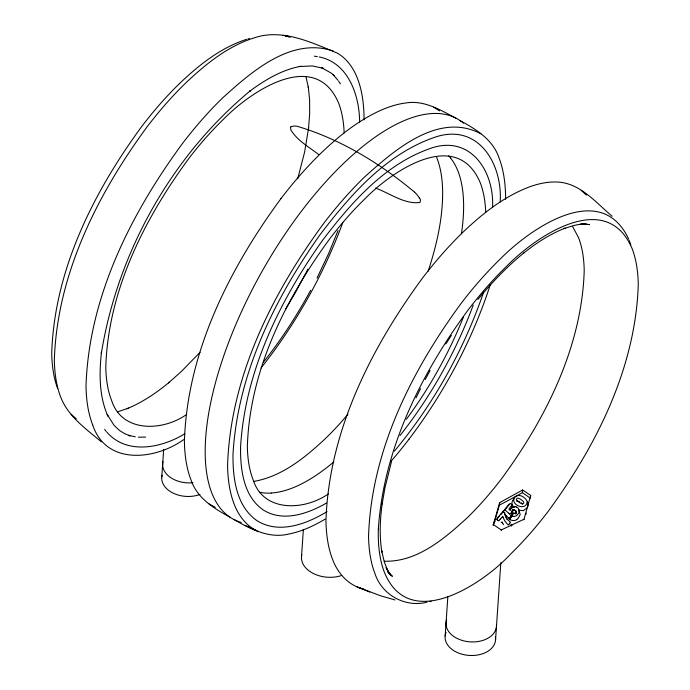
<?xml version="1.0" encoding="UTF-8"?>
<svg xmlns="http://www.w3.org/2000/svg" width="690" height="690" viewBox="0 0 690 690"><rect width="100%" height="100%" fill="white"/><g stroke="black" fill="none" stroke-linecap="round" stroke-linejoin="round"><path stroke-width="1.03" d="M364.018 119.879L364.035 116.989A229.537 95.651 -60.7 0 0 357.377 78.237C353.478 68.086 346.854 58.624 337.307 53.087C313.76 43.479 287.756 30.791 261.579 35.837C231.944 42.763 207.319 62.531 185.67 83.041A220.507 91.891 -60.7 0 0 147.056 126.865C97.299 194.589 57.072 274.534 54.346 359.947A220.602 91.925 -60.7 0 0 60.746 397.181C68.155 416.484 86.19 429.051 101.378 441.841M505.58 199.324L505.598 196.443A229.537 95.651 -60.7 0 0 498.939 157.691C492.979 139.621 475.79 129.03 459.911 120.56M527.143 501.949C526.211 511.342 510.436 504.951 514.309 497.878C519.225 490.961 530.239 500.319 527.643 506.831M161.779 476.937L163.668 449.345M301.461 557.468L303.376 529.394M445.154 635.973L447.845 596.634M495.524 640.389L500.819 562.678M290.714 127.072L290.688 127.4A19.458 11.67 49.4 0 0 290.654 127.9L290.663 128.59A5.391 3.234 49.4 0 0 291.016 130.212C297.597 140.795 309.137 147.143 318.789 154.577M308.508 128.625L309.672 113.643L309.594 99.619L308.283 86.854L308.551 88.251L306.032 76.918M493.074 525.478L499.672 502.622L522.632 489.978L530.705 495.446L530.524 497.162M493.704 524.46A204.775 14.49 -75.9 0 0 499.413 505.08L499.672 502.622M501.199 530.463L501.25 529.946L524.003 519.251L530.705 495.446M512.385 512.808L512.687 509.945A1.932 1.716 6.1 0 0 512.48 510.264A2.165 1.923 6.1 0 0 511.885 511.911L511.902 511.678A1.311 0.578 -62.5 0 1 511.902 511.376M515.473 513.826L515.784 510.919A1.906 1.794 -13.1 0 1 516.258 512.584M499.413 505.08A204.775 75.357 -33.4 0 0 522.347 492.634L522.632 489.978M523.934 519.889L524.003 519.251M308.637 127.702L304.592 152.119L297.718 178.796M511.721 514.973L511.92 513.213L511.678 514.326A7.538 7.098 -10.7 0 1 511.514 514.999L510.945 516.06M510.238 510.1L510.255 510.014A3.769 3.347 6.1 0 1 510.488 509.393A5.072 4.511 6.1 0 1 515.275 506.589M516.801 519.725A6.538 5.813 6.1 0 1 510.609 519.941L510.462 519.889A7.866 6.995 6.1 0 0 509.979 519.725L510.134 518.337M391.454 461.722L384.994 487.64L382.139 504.036L382.26 503.139C380.026 519.354 379.241 535.923 381.924 552.129L381.656 550.732L384.27 561.824L388.056 571.467L386.021 567.559L390.902 575.538L388.375 572.415M508.547 517.966L508.573 517.983A3.347 2.976 6.1 0 1 508.927 518.345L509.039 518.492A2.165 1.923 6.1 0 0 509.237 518.707L509.255 518.647A7.616 1.811 -55.4 0 1 509.358 518.319L509.686 517.75A2.657 0.647 -55.3 0 1 509.91 517.388L510.117 517.06M510.203 510.212L509.574 509.893A2.613 2.32 6.1 0 0 509.108 509.479L509.091 508.651A3.14 2.795 6.1 0 0 509.513 508.185L509.565 508.125A7.107 6.322 6.1 0 1 509.832 507.797L511.066 506.357M490.288 284.72C472.279 340.282 444.325 392.532 409.101 439.064M511.23 515.05L510.954 515.887M428.136 271.291C436.563 245.511 442.868 218.644 442.644 191.38A197.159 82.162 -60.7 0 0 436.934 158.114L436.477 156.984M483.63 292.129C463.878 349.934 433.484 404.159 394.413 451.122M510.833 516.215L510.859 516.146A1.484 0.474 -55.3 0 0 510.928 515.766L510.98 515.594M342.827 222.516C324.68 271.584 299.175 317.952 267.539 359.619A229.537 95.651 -60.7 0 1 260.993 367.977M473.245 305.084C455.788 352.021 431.026 396.293 399.976 435.588M338.065 230.495L328.656 253.515L317.021 278.087M463.542 316.788C448.914 353.22 429.672 387.832 406.289 419.382M501.345 513.817L502.406 512.946M508.599 505.347L508.875 504.813M416.044 397.837L420.521 388.66M510.962 517.241L510.859 517.448A2.657 0.621 -55.6 0 0 510.678 517.854M306.541 271.705L307.809 269.135M306.101 272.559L295.26 292.879L285.479 309.387M425.204 379.535L430.086 370.478M310.655 290.257C296.942 315.52 281.261 339.747 263.364 362.259M511.281 517.146L511.609 516.638M445.8 343.956L451.364 335.4M511.945 515.525L512.213 515.12M510.522 517.733L510.928 517.138M513.265 513.558L513.843 513.36M513.196 513.653L512.273 515.025M502.691 512.325L506.374 507.435M511.782 515.766L511.566 516.206L512.454 516.336A2.717 2.424 6.1 0 0 512.989 516.431L513.11 516.456M512.273 510.6L512.127 513.231A2.053 1.829 6.1 0 1 512.385 512.808M527.031 507.857L523.253 510.695L518.483 510.143M508.53 524.892L508.099 524.762A4.537 4.037 6.1 0 0 507.762 524.417L507.668 524.34A6.986 6.219 6.1 0 1 507.435 524.124L504.787 520.976L503.131 517.414M511.937 525.34L511.704 524.866A1.647 1.466 6.1 0 1 511.428 524.676L511.385 524.633A6.132 5.46 6.1 0 0 511.057 524.357L510.954 524.279M280.908 198.668C229.114 269.169 187.24 352.383 184.403 441.298A229.546 95.651 -60.7 0 0 191.061 480.05C197.021 498.12 214.211 508.711 230.089 517.181M499.853 515.628L498.603 517.129M497.852 518L497.352 518.595M497.982 517.854L498.482 517.276M510.315 517.448L510.911 516.724A5.589 4.977 6.1 0 0 511.739 515.076M477.851 299.495C491.97 282.452 507.271 266.262 524.538 252.368M506.624 507.15L507.366 506.279M499.965 519.613L500.742 518.707M509.246 518.699L510.005 517.811M509.341 523.857L509.099 524.15A3.985 3.545 6.1 0 1 508.901 524.383A1.647 1.466 6.1 0 0 508.608 524.719M499.068 515.999L498.137 517.077A9.781 8.703 6.1 0 0 497.861 517.422L497.49 517.888A4.433 3.942 6.1 0 1 497.041 518.345L496.627 519.423A3.01 2.674 6.1 0 1 496.955 519.639L496.998 519.673M502.751 512.265L504.744 509.936M505.684 508.832L506.106 508.34M499.819 519.777L498.836 520.933L497.939 520.32M500.811 518.63L501.38 517.948A11.152 9.919 6.1 0 1 501.725 517.56L501.932 517.336A4.261 3.795 6.1 0 0 502.216 516.974L502.734 516.31L502.907 516.707A3.355 2.984 6.1 0 0 503.036 517.129L503.053 517.19M509.608 519.613L510.108 519.027M499.974 514.938L500.681 514.093A13.826 12.299 6.1 0 1 501.285 513.394L501.595 513.084A4.071 3.623 6.1 0 0 502.001 512.558L503.001 511.73A2.536 2.26 6.1 0 0 503.217 511.894L503.252 511.911M507.53 506.089L508.271 505.209A10.454 9.298 6.1 0 1 508.677 504.744L508.927 504.485M511.143 506.27L511.557 505.779A8.246 7.34 6.1 0 1 511.911 505.373L512.299 504.873L511.825 504.632M509.41 523.779L509.867 523.253A4.528 4.028 6.1 0 0 510.1 522.968L510.152 522.891A1.19 1.052 6.1 0 1 510.359 522.684L510.272 522.14A2.855 2.544 6.1 0 1 509.945 521.873L509.901 521.838M506.21 508.22L507.461 506.727A6.952 6.184 6.1 0 1 507.78 506.391L508.211 505.951M200.074 352.288L181.168 371.677L168.55 382.855L169.24 382.295C156.432 392.817 142.563 402.313 127.167 408.661L128.504 408.161L117.55 411.827M501.13 522.684L501.182 522.632A3.424 3.045 6.1 0 0 501.535 522.218L502.122 521.976A3.726 3.312 6.1 0 0 502.303 522.442L502.587 523.029M509.901 514.076L509.936 514.033A3.614 3.217 6.1 0 1 510.152 513.843L511.212 512.929A4.054 3.605 6.1 0 0 511.454 512.705L511.885 511.911L511.851 512.549M517.319 514.8L518.38 513.55A5.106 4.545 6.1 0 0 516.456 506.934M514.033 498.775C511.152 501.009 511.23 505.529 514.361 507.504M179.572 83.499C198.979 64.955 220.783 47.645 246.666 39.296M517.172 514.947L517.008 515.094A7.297 6.495 6.1 0 1 516.586 515.447M508.979 504.675L509.548 504.64M510.954 508.711L511.419 508.323A6.107 1.691 -49.7 0 0 511.644 508.211A4.252 1.182 -49.7 0 0 511.851 508.082L511.954 508.013A10.014 2.777 -49.7 0 1 512.153 507.883L512.342 507.771M510.436 513.601L510.962 513.144M509.789 514.179L509.298 513.877A1.13 1.009 6.1 0 0 509.082 513.636L509.004 513.576M523.831 252.945C536.458 242.923 550.128 233.927 565.257 228.131L563.911 228.64C571.216 226.372 579.074 223.18 586.785 224.44L584.24 223.948M495.092 521.192L494.169 522.019L494.678 522.606M512.782 507.495L512.808 507.478A1.829 0.509 -49.7 0 1 513.024 507.348M327.06 511.618C306.843 523.908 278.812 534.664 256.766 520.519C236.032 505.977 232.746 477.635 232.996 454.253C237.627 374.17 274.223 299.236 320.057 234.686C349.899 195.563 384.64 155.517 432.199 138.181C477.152 120.862 502.674 162.762 500.198 201.998M183.626 439.651C155.129 460.023 106.019 465.638 92.658 424.842M325.188 519.104C313.795 525.866 301.547 531.602 288.463 534.103C269.091 538.786 250.358 529.049 234.134 519.553M184.842 433.734C161.969 447.896 126.796 455.279 106.907 432.156M185.834 415.001C162.141 431.336 121.69 432.828 111.504 400.183A197.168 82.162 -60.7 0 1 105.786 366.908C108.227 290.663 144.141 219.308 188.551 158.847A197.107 82.136 -60.7 0 1 223.051 119.689C250.237 91.641 314.812 47.679 338.54 102.888A197.159 82.162 -60.7 0 1 344.163 132.963M328.311 493.945C304.557 510.6 263.433 512.765 253.066 479.628A197.168 82.162 -60.7 0 1 247.356 446.361C249.797 370.116 285.712 298.753 330.113 238.291A197.107 82.136 -60.7 0 1 364.613 199.143C391.799 171.094 456.375 127.133 480.102 182.341A197.159 82.162 -60.7 0 1 485.726 212.417M326.43 503.079C307.938 513.8 282.676 522.546 262.985 509.781C243.423 496.067 240.327 469.321 240.56 447.267C244.933 371.72 279.45 301.038 322.687 240.146C350.839 203.239 383.623 165.453 428.481 149.1C469.649 133.127 494.385 170.646 492.582 207.155M513.196 509.91L513.119 509.936A1.113 1.078 -76.7 0 0 512.843 510.082L512.532 512.911L514.792 513.196A3.666 3.26 6.1 0 1 515.473 513.765M248.038 38.89L249.409 38.519M429.792 601.602L431.181 601.275M427.058 602.172C405.306 607.873 381.743 594.884 374.955 573.537A220.602 91.925 -60.7 0 1 368.555 536.294C371.289 450.881 411.516 370.935 461.265 303.212A220.507 91.891 -60.7 0 1 499.888 259.38C530.274 228.416 601.042 179.159 628.754 239.292M254.015 481.361C282.038 476.497 305.204 457.47 325.387 438.599A197.159 82.162 -60.7 0 0 347.95 414.311M145.625 437.098L138.371 437.201M517.88 501.345A20.855 18.561 6.1 0 0 520.76 503.32L521.959 503.855A2.406 2.148 6.1 0 0 522.477 503.959C526.737 502.838 520.32 498.758 518.509 498.301A2.191 1.949 6.1 0 0 518.121 498.214L518 498.197A1.432 1.276 6.1 0 0 516.422 499.741L516.543 499.931A2.243 2.001 6.1 0 0 516.715 500.224L517.871 501.363M584.741 223.922L580.325 224.224L589.527 224.561L584.542 223.896M384.235 561.203C416.907 562.307 444.274 538.743 466.949 518.052A197.159 82.162 -60.7 0 0 501.449 478.895C545.859 418.433 581.774 347.079 584.214 270.834A197.159 82.162 -60.7 0 0 578.496 237.567M517.578 501.061L517.69 501.069A2.234 1.984 6.1 0 1 518.207 501.164L518.509 501.276M135.3 436.813L128.426 435.33L130.03 435.839L124.588 433.613L119.594 430.569L114.109 425.402L107.174 414.474L107.873 416.079C98.989 396.112 99.153 373.523 101.456 352.185L101.318 353.47C117.662 252.324 171.586 155.837 250.694 90.459L249.642 91.27C264.977 79.945 281.943 69.681 300.969 66.292L299.244 66.533L312.449 65.93L323.386 68.344L321.773 67.844L331.217 73.071L334.132 75.555L332.865 74.442L338.091 80.411M314.347 56.192L317.297 56.632M283.055 35.328L290.395 36.906L285.324 35.828L288.972 36.932M363.552 589.044C348.761 585.681 337.721 573.356 332.623 559.512A229.546 95.651 -60.7 0 1 325.965 520.752C328.802 431.837 370.677 348.623 422.47 278.122A229.442 95.608 -60.7 0 1 462.662 232.513C482.293 213.693 504.2 196.305 529.929 186.714C538.467 183.669 547.506 181.694 556.614 182.013C579.755 182.531 595.815 202.541 612.099 216.229M394.947 599.938L380.311 595.712L356.842 586.767M515.559 506.865L515.887 506.969A5.96 5.304 6.1 0 1 516.293 507.098M319.263 56.934C348.459 62.825 359.499 95.643 359.619 122.018M333.158 50.974C291.016 36.95 251.841 71.51 222.706 97.842A229.442 95.608 -60.7 0 0 182.514 143.451C130.721 213.943 88.846 297.166 86.008 386.081A229.546 95.651 -60.7 0 0 92.667 424.833M359.016 587.647L369.771 592.046M280.908 198.668A229.442 95.608 -60.7 0 1 321.1 153.059C338.747 136.068 358.257 120.483 380.716 110.331C388.686 106.829 397.061 104.069 405.729 102.991C423.919 99.809 440.539 110.055 455.866 118.188M245.235 525.357L258.448 531.542M375.464 188.068C389.652 193.079 404.349 204.507 419.77 202.472A5.097 3.053 49.4 0 0 420.245 201.653L420.469 199.902A5.494 3.295 49.4 0 0 419.598 198.194L419.529 198.099M215.28 507.314L209.148 503.967M519.216 501.613L519.846 501.966M433.656 107.192L439.599 110.9M256.344 530.55C245.752 525.237 238.386 515.154 234.229 504.286A229.546 95.651 -60.7 0 1 227.571 465.534C230.408 376.611 272.283 293.397 324.076 222.896A229.442 95.608 -60.7 0 1 364.268 177.287C394.111 150.273 438.616 111.375 480.852 133.774M513.481 507.366L513.334 507.279A7.538 6.71 6.1 0 1 512.946 507.021M504.709 512.886L504.873 513.308A2.976 2.648 6.1 0 0 504.916 513.757L505.227 515.068M511.437 504.338L511.48 504.356A2.398 2.139 6.1 0 1 511.73 504.537M493.178 524.486L501.25 529.946M504.192 512.558L503.407 512.014M511.29 504.235L510.617 503.769M497.171 519.794L497.895 520.286M522.347 492.634L530.412 498.189M521.243 502.881L521.89 503.346M504.925 514.706L505.028 514.783A4.304 3.83 6.1 0 0 505.434 515.042L505.813 515.49M504.347 512.67L504.381 512.687A1.716 1.527 6.1 0 0 504.606 512.843M522.028 503.45L522.744 504.036M581.161 190.354L586.474 195.132M76.279 418.847L71.165 414.259M510.177 503.459L509.255 504.062A3.692 3.286 6.1 0 1 508.927 504.485M414.595 192.191C380.078 163.314 340.506 139.156 297.166 126.287A20.502 12.291 49.4 0 0 292.638 126.279L291.827 126.434A6.193 3.709 49.4 0 0 290.663 127.02M509.772 521.726L506.952 518.595L505.244 515.137M508.358 517.802L506.529 516.06M504.649 509.462L508.409 513.032M504.77 514.395L506.425 515.965M387.789 571.984L392.369 576.34L388.168 572.079M518.526 510.264L519.113 510.919M508.556 513.179L508.659 513.274A4.045 3.597 6.1 0 0 508.901 513.498M104.638 429.378L106.234 431.448M519.225 511.074L520.191 514.602L518.302 518.121A11.118 9.893 6.1 0 1 517.724 518.699L517.655 518.768A8.168 7.262 6.1 0 1 516.681 519.518M572.562 226.432L578.496 237.558M503.545 524.676L502.665 523.184M338.661 81.282L340.377 83.887M507.107 519.855L506.796 519.277M506.46 518.518L506.15 517.621M506.115 517.491L505.968 516.888A8.03 7.141 6.1 0 1 505.917 516.594L505.882 516.37M448.698 155.828A195.934 81.644 -60.7 0 1 450.536 157.924M450.484 157.993A194.201 80.928 -60.7 0 1 461.429 233.841M333.788 461.946A194.201 80.928 -60.7 0 1 271.334 492.996M271.299 493.074A195.934 81.644 -60.7 0 1 259.794 492.289M241.259 522.468A229.373 95.582 -60.7 0 1 260.708 273.766A229.373 95.582 -60.7 0 1 463.525 123.191M414.638 192.131A22.796 13.671 49.4 0 1 419.503 198.116M409.101 439.064A229.537 95.651 -60.7 0 1 390.583 461.757M341.412 575.572A27.229 18.604 3.9 0 1 312.889 573.269A27.229 18.604 3.9 0 1 301.78 554.829M192.976 482.715A25.289 17.276 3.9 0 1 163.03 461.645M199.945 494.454A25.289 17.276 3.9 0 1 172.621 492.867A25.289 17.276 3.9 0 1 162.098 475.203M57.641 388.461A214.788 89.502 -60.7 0 1 51.724 353.047C54.389 269.902 93.547 192.087 141.968 126.167A214.702 89.467 -60.7 0 1 179.572 83.499M496.472 624.502A25.289 17.276 3.9 0 1 469.174 641.786A25.289 17.276 3.9 0 1 446.646 619.861M495.377 636.818A25.289 17.276 3.9 0 1 468.501 655.371A25.289 17.276 3.9 0 1 446.05 632.566M516.577 515.456A4.787 4.261 6.1 0 1 513.11 516.517M515.749 513.239A1.794 1.596 6.1 0 1 514.024 513.438M512.903 510.169A2.484 2.208 6.1 0 1 516.034 513.274M513.188 509.703A2.76 2.605 16.9 0 1 515.68 510.98M516.189 513.041A1.156 0.656 -41.9 0 1 515.887 513.386M511.713 514.938A1.906 1.691 6.1 0 1 512.144 513.248M512.118 516.077A8.133 6.659 -77.2 0 1 513.058 514.982M510.936 508.746A3.2 0.888 -49.7 0 1 510.557 508.875M511.186 526.125A4.433 3.942 6.1 0 1 511.626 525.625M505.839 516.137A3.036 2.708 6.1 0 1 505.779 515.672M501.242 514.033A3.476 3.088 6.1 0 1 501.009 514.404M516.689 501.276A1.475 1.311 6.1 0 1 517.578 501.043M629.254 240.56A220.593 91.925 -60.7 0 1 630.815 244.941M526.22 513.153A204.775 14.49 -75.9 0 1 525.797 514.611M378.318 529.118L378.275 536.311A214.788 89.502 -60.7 0 0 384.503 572.562C409.343 632.877 482.595 584.327 510.436 554.243A214.78 89.502 -60.7 0 0 548.033 511.566C596.462 445.645 635.611 367.839 638.267 284.694A214.78 89.502 -60.7 0 0 632.04 248.443C606.191 188.223 535.75 236.187 506.115 266.771A214.702 89.467 -60.7 0 0 468.519 309.439C421.236 373.463 383.666 448.629 378.318 529.118"/></g></svg>
